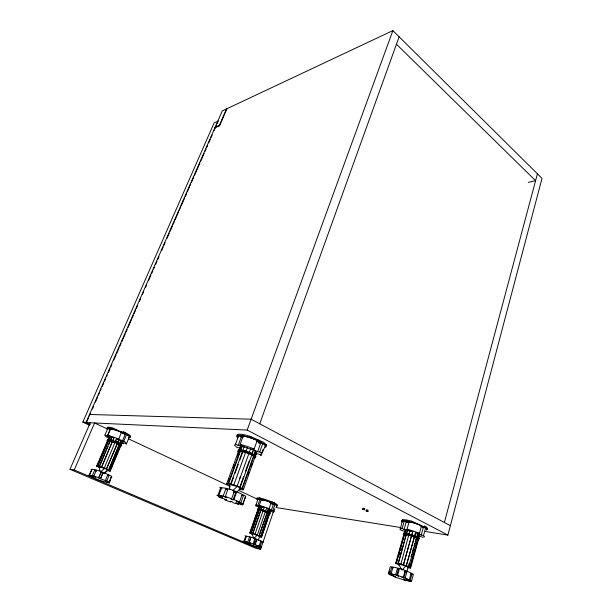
<?xml version="1.0" encoding="UTF-8"?>
<svg xmlns="http://www.w3.org/2000/svg" width="612" height="612" viewBox="0 0 612 612"><rect width="100%" height="100%" fill="white"/><g stroke="black" fill="none" stroke-linecap="round" stroke-linejoin="round"><path stroke-width="0.92" d="M107.773 429.394L107.781 428.392L110.099 429.486L107.276 436.134L104.943 435.048L107.781 428.392M229.661 489.363L229.806 485.966M128.673 437.649L129.859 437.595L129.912 436.555C123.563 432.018 115.813 429.509 108.209 428.056L106.733 428.545L107.192 429.242M400.24 529.434L402.183 521.386M425.332 531.476L447.885 535.087L542.025 178.367L392.873 30.6L222.271 110.925L85.971 422.578L90.285 424.583M264.828 447.219A15.598 3.052 19.7 0 0 265.922 446.791L266.434 444.863L263.703 442.338L250.017 436.341A15.591 3.068 19.7 0 0 237.211 435.622M444.388 522.48L537.42 173.808M410.201 580.367L411.922 574.102L411.034 573.589L409.306 579.87L406.146 579.021L411.547 581.125L413.398 574.354C406.368 570.277 398.358 567.714 390.311 566.674L388.398 573.398L392.499 575.265L389.056 574.186L389.454 574.66L393.99 576.091L395.451 576.726L393.103 576.244L395.283 577.192L405.603 580.428L403.538 579.426L409.627 581.4L410.338 581.301L406.934 580.092L411.547 581.125M418.815 535.928L422.318 537.175L424.567 536.869L423.527 535.477L425.6 527.919L422.877 527.475M123.425 432.401L123.532 432.003L125.093 432.661M409.795 567.431L417.713 538.782L416.275 537.91L416.703 538.009L408.755 566.727L408.326 566.62L410.614 568.035L419.664 535.24L419.189 535.064M417.988 537.772L418.876 534.551L417.445 533.672L417.002 535.286M423.527 535.477L421.224 535.079L417.124 532.96L419.427 533.35L421.523 525.769A12.867 2.088 17.7 0 0 409.153 521.73L407.018 529.288L408.946 530.283L404.081 529.464L402.153 528.47L404.287 520.965L406.2 521.967L409.443 522.48M410.231 567.538L419.312 534.643L418.876 534.551M421.224 535.079L423.297 527.544L420.849 526.259M403.453 564.746L411.471 536.02L403.453 564.746L406.292 565.763L415.586 532.746L417.881 533.763L416.986 536.999L416.558 536.9M406.292 565.763L415.586 532.746M403.285 577.346L405.037 571.05L406.888 571.753L405.144 578.049L403.744 577.965L401.885 577.269L403.285 577.346L397.555 575.433L399.315 569.152L397.395 568.594L395.627 574.867L398.588 576.167L397.555 575.433M403.744 577.965L405.481 571.7L406.888 571.753M406.934 571.516L408.127 567.209L405.894 565.909L398.29 564.119M408.571 565.725L409.321 563.032M411.057 556.752L411.799 554.059M412.297 552.269L413.544 547.778M414.041 545.988L414.783 543.295M415.28 541.498L416.022 538.812M411.754 535.01L412.779 531.744L411.754 535.01L416.986 536.999M412.779 531.744L409.902 530.902L400.929 563.973L398.152 563.216L407.401 530.367L405.657 530.214L404.754 533.427M398.412 563.354L406.215 534.597L404.471 534.429L396.14 563.614L399.169 565.067M407.401 530.367L406.498 533.587M396.668 575.609L398.42 569.351L397.395 568.594M409.902 530.902L409 534.131L411.876 534.972M255.931 504.9L261.01 506.3L259.197 505.451L261.316 499.354L263.122 500.211L258.05 498.834L255.648 505.894L258.325 506.889M389.89 573.612L394.044 574.974L391.091 573.788L392.858 567.546L391.657 567.385L389.89 573.612L388.398 573.398M404.081 529.464L406.2 521.967M396.14 563.614L395.712 563.101L403.744 534.659L404.945 534.597L404.471 534.429M404.027 533.656L404.93 530.459L406.138 530.382L405.657 530.214M395.712 563.101L396.193 563.269L404.218 534.834M404.731 533.029L405.404 530.627M399.162 555.107L399.919 552.429M400.416 550.647L401.174 547.977M388.796 573.872L389.546 571.218M258.004 509.788L263.03 510.928L269.502 513.904L268.89 514.011L269.272 514.149L261.416 537.114L261.018 536.976L261.622 536.931L270.672 510.5L270.282 510.354L269.555 513.338M259.978 546.684L256.78 545.606L259.037 546.225L260.758 541.192L261.699 541.658L259.978 546.684L261.401 547.373L258.348 546.684L260.957 547.847L250.285 544.649L243.109 541.199L247.225 542.385L244.655 541.375L246.399 536.372L245.71 536.303L243.966 541.299M271.376 510.27L273.457 504.189L269.601 502.353L271.147 502.597L269.043 508.717L267.505 508.457L274.077 511.272L273.633 512.213L270.221 511.097M272.921 510.538L275.002 504.441L271.238 503.821M90.239 422.777L69.975 469.312L255.464 548.115L260.582 549.285L273.663 510.921M273.633 512.213L274.811 508.763M254.6 544.703L256.329 539.677L256.986 539.616L255.25 544.657L253.039 544.122L253.689 544.076L255.433 539.034L256.986 539.616M261.622 536.931L259.128 535.645L266.763 513.43M267.643 510.852L268.546 509.184L259.128 535.645M258.233 540.419L259.656 536.273L251.807 533.526L253.835 538.522L257.308 535.102M260.628 536.364L268.53 513.292M268.24 509.115L269.701 509.88L268.813 512.481L269.785 513.093M260.926 536.441L269.701 509.88M261.018 536.976L262.533 532.562M265.86 522.847L268.584 514.891M261.531 535.905L267.291 519.083M267.903 517.308L268.806 514.654M252.825 533.366L255.043 534.062L264.216 507.501L262.012 506.843L252.825 533.366L262.012 506.843M253.62 542.446L254.485 539.937M259.434 535.73L257.369 534.888L266.511 508.327L268.546 509.184M252.045 534.192L249.826 532.983L258.983 506.652L259.373 506.79M258.088 510.813L250.4 532.93L250.01 532.784L259.182 506.384L262.265 506.981M247.745 542.125L249.489 537.099L250.92 537.52L249.176 542.553L250.438 543.242L244.655 541.375M250.01 532.784L251.058 532.922L260.245 506.453M253.085 533.488L251.318 533.044L260.498 506.583M249.007 542.821L250.752 537.803L249.489 537.099M257.744 505.749L259.855 499.69M240.615 447.303L240.83 446.699L240.271 446.5L238.955 450.103L240.768 450.218L242.092 446.599L244.563 447.005L244.196 446.783L242.872 450.417L243.247 450.631M217.964 495.246L220.55 488.208L221.468 488.169L218.882 495.223L222.615 496.745L216.824 495.261L222.424 497.816L218.675 496.684L219.777 497.525L224.734 499.04L226.662 499.882L224.596 499.629L227.48 500.891L230.831 502.001L230.28 501.259L232.514 501.993L233.057 502.735L238.703 504.288L235.788 502.896L237.311 503.194L242.543 505.038L245.198 497.579M242.704 504.609L238.825 502.911L242.811 504.326L245.313 497.281M263.061 449.415L260.987 455.274L258.432 453.959L255.686 453.706M255.097 456.575L256.382 452.972M243.469 489.332L254.967 457.133L251.394 454.838L251.823 454.915L240.21 487.29L239.782 487.206L243.469 489.332L242.673 489.585L243.239 489.784L241.771 489.745L239.751 489.21M254.806 455.802L255.365 456.001L256.658 452.39L256.099 452.192M240.876 502.766L236.293 501.259L239.476 502.016L242.015 494.909L243.4 495.674L240.876 502.766L242.972 503.89L242.811 504.326M239.223 447.762L237.165 447.586L234.518 445.284L235.551 444.151L238.183 445.498L242.719 445.873L240.08 444.519L243.178 436.027A14.719 2.876 19.7 0 1 257.193 440.518L254.133 449.04L251.976 448.856L257.591 451.755L260.613 443.287L256.627 441.198M262.778 443.455A14.719 2.876 19.7 0 1 265.057 446.523L260.987 455.274L261.454 453.209L259.756 451.947L262.778 443.455L258.784 443.149M240.103 486.303L243.653 476.419M245.588 471.026L249.138 461.134M252.588 451.526L251.807 453.706L252.228 453.775L253.536 450.141L244.196 446.783M241.977 488.376L253.529 456.085M253.536 450.141L253.108 450.072L255.235 451.327L253.934 454.953L255.365 456.001M242.406 488.46L253.957 456.154M254.363 455.022L255.663 451.396L255.235 451.327M248.013 474.82L248.969 472.143M251.211 465.877L252.167 463.192M231.688 498.726L234.258 491.597L236.507 492.461L233.952 499.583L233.103 499.851L230.854 499.002L231.688 498.726L225.208 496.584L227.121 497.77L223.181 496.034L218.882 495.223M239.736 478.507L240.371 476.74M242.459 451.549L242.834 451.763L238.542 451.235L226.647 483.84L227.213 484.046L227.373 483.572L226.807 483.365L228.23 483.381L231.091 484.092L230.709 483.893L242.459 451.549L245.588 452.413L233.83 484.895L237.173 486.089L248.885 453.599L251.823 454.915M247.317 447.64L245.963 451.381L249.252 452.559L250.599 448.826M259.733 423.787L399.123 36.797M233.103 499.851L235.658 492.759L236.507 492.461M223.181 496.034L225.767 488.934L227.794 489.478L225.101 497.219M228.23 483.381L239.988 451.136M240.401 450.004L241.717 446.385L242.092 446.599M228.613 483.587L240.355 451.35M231.42 483.197L233.379 477.804M235.008 473.321L238.267 464.34M239.896 459.849L242.505 452.666M238.183 445.498L241.266 437.083L243.079 437.213M228.352 480.894L229.332 478.217M233.241 467.507L234.212 464.822M237.471 455.902L239.101 451.434L238.542 451.235M240.042 448.864L240.83 446.699M85.971 422.578L247.172 430.052L392.873 30.6M235.551 444.151L238.649 435.721L241.266 437.083M245.228 497.457L245.695 496.233C237.701 491.941 228.819 487.619 219.616 487.672M245.588 452.413L248.885 453.599M245.963 451.381L242.872 450.417M233.83 484.895L230.709 483.893M109.165 482.692L105.815 481.307L108.974 482.424L111.269 476.909L109.441 483.098L98.455 479.976L88.488 475.279L92.619 476.381L89.497 475.157L91.854 469.633L89.046 475.21M121.78 443.218L123.44 443.677L121.176 442.621L124.137 442.904L126.409 443.968L129.163 437.351L129.316 436.402L128.275 435.545L126.562 434.497L124.726 434.352M120.992 444.465L117.55 442.591L119.042 439.783L116.548 438.728L115.377 441.673L112.753 440.739L113.962 437.878L111.583 437.121L99.243 466.275L104.3 468.004L114.972 442.484L117.466 443.539L106.511 468.899L108.837 469.932L121.023 440.801L118.751 439.73L117.848 441.879M105.394 480.451L107.72 474.904L109.028 475.532L106.718 481.078L98.601 478.071L101.141 472.219L102.969 472.908L100.628 478.469M109.961 469.641L110.688 467.889M111.782 465.273L113.243 461.785M113.97 460.033L115.064 457.416M115.798 455.672L116.892 453.056M120.847 443.593L121.734 441.459L122.186 441.612L109.808 470.919L110.259 471.079L122.354 442.109L121.734 441.459M109.808 470.919L120.174 445.199L120.618 445.36L119.455 444.549L117.175 443.486L106.878 468.027M121.91 441.948L120.725 444.794L121.168 444.955M122.377 441.068L125.169 434.39L120.204 432.034L121.597 432.133L118.774 438.858L117.389 438.735L123.769 441.198L125.498 442.224L126.409 443.968M123.769 441.198L126.562 434.497M100.429 478.76L102.969 472.908M108.538 469.863L120.725 440.747M101.607 466.987L113.931 437.787M101.646 467.055L112.379 441.634L114.972 442.484M98.937 477.284L101.141 472.219M115.377 441.673L116.548 438.728M249.252 452.559L252.228 453.775M107.345 442.04L97.025 466.367L97.476 466.528L96.773 465.939L109.081 436.937L111.927 437.297L110.718 440.15L109.013 439.844L110.221 436.999M108.393 439.577L109.296 437.442M97.224 466.099L98.333 463.491M101.653 455.649L102.395 453.905M103.505 451.289L105.723 446.064M106.465 444.32L107.574 441.703M108.316 439.944L109.227 437.809M96.773 465.939L97.545 465.908L108.293 440.571L110.336 441.045L108.86 444.549M108.676 439.676L109.885 436.823M97.545 465.908L97.897 466.076L108.638 440.739M92.328 475.7L95.724 477.115L93.797 476.121L96.153 470.567L94.684 470.161L92.328 475.7L89.543 475.149M97.897 466.076L99.595 466.436L104.415 455.06M105.149 453.308L106.266 450.677M107.001 448.925L108.117 446.301M107.276 436.134L110.191 436.379L107.857 435.285L110.703 428.599L121.597 432.133M69.975 469.312L74.228 469.947L94.585 422.976L107.528 429.035M219.096 125.965L226.517 108.928M226.991 108.706L219.57 125.751L214.866 127.862M86.965 421.438L88.495 417.935M89.26 416.183L90.408 413.559M92.328 409.176L93.475 406.544M95.388 402.168L97.691 396.913M98.455 395.161L99.603 392.529M100.368 390.777L101.133 389.025M102.28 386.401L103.81 382.898M104.583 381.146L105.731 378.514M106.496 376.762L107.261 375.011M108.408 372.379L109.938 368.875M110.703 367.123L111.858 364.5M113.771 360.116L116.066 354.861M116.831 353.109L119.133 347.853M119.898 346.101L121.046 343.477M121.811 341.718L125.261 333.838M126.026 332.087L127.174 329.455M127.939 327.703L131.389 319.824M132.154 318.072L133.301 315.44M134.066 313.688L135.596 310.185M136.361 308.433L137.509 305.801M139.429 301.425L140.576 298.794M142.489 294.418L143.636 291.786M145.557 287.411L146.704 284.779M148.617 280.403L150.912 275.14M151.684 273.388L152.832 270.764M153.597 269.012L154.362 267.26M155.509 264.629L157.039 261.125M157.804 259.373L158.959 256.749M161.637 250.614L163.167 247.11M163.932 245.358L165.079 242.727M167 238.351L169.294 233.095M170.06 231.344L172.362 226.088M173.127 224.336L174.275 221.705M175.04 219.953L178.482 212.066M179.255 210.314L180.402 207.69M181.167 205.938L184.61 198.051M185.375 196.299L186.53 193.675M187.295 191.923L190.737 184.036M191.502 182.284L193.805 177.029M194.57 175.277L199.933 163.014M200.698 161.262L204.14 153.375M204.905 151.623L206.06 148.991M206.825 147.24L207.59 145.488M208.738 142.864L210.268 139.36M211.033 137.608L212.18 134.977M214.101 130.601L216.396 125.345M217.161 123.593L218.308 120.962L214.131 122.874L82.804 422.142L89.719 425.355M427.658 528.561L426.656 529.931L427.658 528.561L426.449 526.993L424.583 525.892M129.859 437.595L130.654 436.341L130.28 435.668L127.25 433.617L124.802 432.37L121.551 431.996M401.694 521.868A13.64 2.219 17.7 0 1 401.434 521.187L402.344 519.795A13.632 2.226 17.7 0 1 412.128 521.263L418.662 524.461M236.928 492.216L240.271 488.055L237.188 486.486L229.423 484.513L229.423 489.638M104.545 473.711L107.873 469.955L104.598 468.356L98.999 466.864L100.1 471.209M262.8 542.454L263.252 541.934L253.223 537.734L244.991 535.798M109.135 428.714L111.223 429.41L109.135 428.714L109.8 427.972M250.4 532.93L249.826 532.983M401.985 570.185L405.894 565.909M255.013 534.092L257.369 534.888M408.388 522.197L405.924 521.164L408.388 522.197L407.187 521.095M232.774 490.663L237.188 486.486M101.026 471.462L104.598 468.356M103.78 473.397L107.873 469.955M242.513 436.914L243.063 436.524L240.394 435.637L242.513 436.914L241.641 435.369M122.4 432.738L124.94 433.816L122.4 432.738L123.532 432.003M215.149 127.204L219.379 125.307M234.258 491.597L233.417 491.903L235.658 492.759M528.286 182.399L535.584 180.67L396.454 44.209M401.434 521.187L403.53 520.697A13.64 2.219 17.7 0 1 417.002 523.864A13.64 2.219 17.7 0 1 427.222 528.906M396.193 563.269L398.152 563.216M271.59 503.003L274.015 503.041L271.59 503.003L273.327 503.837L272.072 502.223L273.327 503.837M91.02 469.335C98.065 469.358 104.813 473.191 111.193 476.029L111.912 477.161M107.498 440.671L108.293 440.571M119.967 445.934L120.801 445.842L120.35 445.681M255.433 539.034L254.776 539.096L256.329 539.677M240.271 446.5L241.717 446.385M258.807 536.303L259.656 536.273M110.259 471.079L107.75 470.727M237.41 436.379L237.808 437.886A15.598 3.052 19.7 0 1 245.932 436.417A15.598 3.052 19.7 0 1 265.149 444.855L266.434 444.863M89.513 414.469L251.134 419.197L450.363 525.677M82.804 422.142L86.583 422.318M239.537 488.697L240.271 488.751L240.271 488.055M257.996 440.212L259.35 440.326M109.158 438.001L106.067 436.861L104.943 435.048M257.591 451.755L259.756 451.947M261.416 537.114L260.092 536.854M391.091 573.788L395.627 574.867M419.985 525.517L421.523 525.769M275.943 507.524L400.906 527.559M407.653 530.52L410.155 531.055M417.445 533.672L417.881 533.763M98.547 467.178L97.025 466.367M364.033 508.61L364.798 508.679L363.054 508.251M406.46 534.743L408.969 535.293M417.713 538.782L418.501 539.455L418.019 539.287M267.345 511.724L258.287 508.977L258.677 509.123M241.809 495.307L243.4 495.674M107.551 475.18L109.028 475.532M367.56 510.4C369.832 510.798 365.28 509.115 366.795 510.133M410.346 573.689L411.922 574.102M260.192 541.253L261.699 541.658M107.857 435.285L118.774 438.858M93.797 476.121L98.8 477.781M112.379 441.634L109.992 440.877L110.336 441.045M408.717 535.14L411.601 535.982M249.176 542.553L253.689 544.076M403.576 564.723L400.929 563.973M109.081 436.937L109.525 437.098M258.088 509.238L258.478 509.375M410.614 568.035L407.852 567.752M254.408 456.934L254.967 457.133M238.336 451.824L238.894 452.023M254.141 457.501L254.699 457.7M418.302 538.285L418.776 538.453L418.417 537.864M411.471 536.02L416.703 538.009M255.25 544.657L259.037 546.225M100.934 472.533L102.762 473.214M404.249 571.233L405.481 571.7M405.144 578.049L409.306 579.87M233.952 499.583L239.476 502.016M391.657 567.385L393.126 567.982M104.262 467.928L106.802 468.968M220.55 488.208L222.034 488.82M272.072 502.223L274.015 503.041M115.347 441.589L117.841 442.644M406.422 565.74L408.755 566.727M237.204 486.012L240.21 487.29M74.228 469.947L260.582 549.285M128.229 438.72L230.02 486.364M238.649 490.396L257.629 499.277M106.718 481.078L108.974 482.424M118.46 430.787L112.883 427.979A12.928 1.974 20.9 0 0 107.108 427.666M110.718 440.15L110.374 439.982L112.753 440.739M405.09 531.476L401.243 530.26A12.906 1.989 17.8 0 1 402.153 528.47M247.172 430.052L447.885 535.087M229.645 485.584L226.647 483.84M94.684 470.161L96.597 471.171M98.999 466.864L100.575 467.767M108.837 469.932L110.045 470.674M225.767 488.934L227.672 490.143M250.017 436.341L253.521 438.819M402.344 519.795L403.53 520.697M107.773 440.242L107.398 439.814A7.849 1.102 20.8 0 1 110.55 439.936L114.061 441.038A7.482 1.048 20.8 0 1 120.51 443.937L121.658 444.932A7.849 1.102 20.8 0 1 120.901 445.23M229.423 484.513L229.844 485.117M403.744 534.659L404.142 535.255M257.277 499.774L256.68 498.757A10.955 1.507 19.3 0 1 269.9 502.001A10.955 1.507 19.3 0 1 276.303 506.399M398.42 563.828L401.541 569.389M265.149 444.855L265.922 446.791M238.581 452.467A9.471 1.706 19.7 0 1 246.238 452.513A9.471 1.706 19.7 0 1 255.013 457.975M238.267 450.646A9.463 1.721 19.7 0 1 245.466 450.99L250.117 452.681A9.463 1.721 19.7 0 1 255.938 456.567M237.655 436.142A14.719 2.876 19.7 0 1 238.649 435.721M240.08 444.519A14.772 2.746 19.7 0 1 254.133 449.04M258.218 509.559A6.64 0.842 19.3 0 1 262.946 509.934L266.197 511.104A6.64 0.842 19.3 0 1 270.16 513.407M257.935 510.362A6.64 0.842 19.3 0 1 260.138 510.026A6.64 0.842 19.3 0 1 268.178 512.91A6.64 0.842 19.3 0 1 268.699 514.233M276.578 505.596A10.955 1.515 19.3 0 0 271.491 501.71L263.481 498.933A10.955 1.515 19.3 0 0 256.964 497.946M257.292 498.948A10.335 1.423 19.3 0 1 258.05 498.834M261.316 499.354A10.335 1.423 19.3 0 1 271.147 502.597M275.002 504.441A10.335 1.423 19.3 0 1 276.502 506.086M259.197 505.451A10.366 1.346 19.3 0 1 269.043 508.717M402.359 522.005A12.867 2.088 17.7 0 1 404.287 520.965M425.6 527.919A12.867 2.088 17.7 0 1 426.526 528.76M403.499 534.98A8.277 1.239 17.9 0 1 411.233 535.783A8.277 1.239 17.9 0 1 418.7 539.792M403.782 533.985A8.27 1.247 17.9 0 1 411.501 534.766L415.456 536.196A8.27 1.247 17.9 0 1 418.975 538.789M407.018 529.288A12.906 1.989 17.8 0 1 419.427 533.35M107.024 440.701A7.841 1.094 20.8 0 1 108.768 440.51L115.584 442.652A7.489 1.04 20.8 0 1 120.136 444.832L121.291 445.819A7.849 1.094 20.8 0 1 120.526 446.117M362.495 509.008L364.446 509.735L362.495 509.008M366.03 510.798L367.98 511.525L366.03 510.798M260.368 498.321L259.603 498.13L260.368 498.321M423.841 526.848L422.066 526.725L423.841 526.848M260.544 442.116L258.731 442.101L258.524 441.344L260.544 442.116M261.446 499.752L259.113 498.956L261.446 499.752"/></g></svg>
